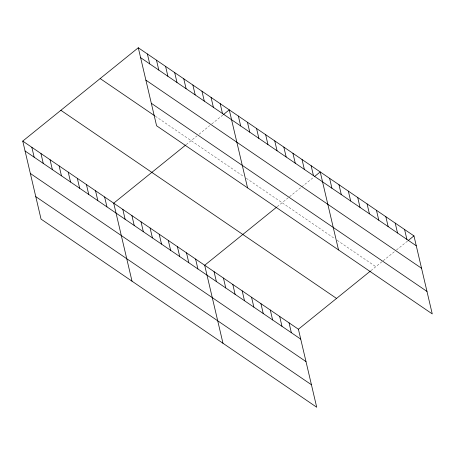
<?xml version="1.0" encoding="UTF-8"?>
<svg xmlns="http://www.w3.org/2000/svg" width="455" height="455" viewBox="0 0 455 455"><rect width="100%" height="100%" fill="white"/><g stroke="black" fill="none" stroke-linecap="round" stroke-linejoin="round"><path stroke-width="0.34" stroke-dasharray="2.27 1.71" d="M186.22 144.61L196.958 135.943M199.074 134.231L209.664 125.671M211.785 123.965L222.905 114.978M277.186 206.695L288.982 197.169M289.511 196.742L300.636 187.756M301.693 186.903L313.876 177.063M370.916 270.662L382.706 261.13M383.241 260.704L394.889 251.291M396.476 250.011L407.6 241.025M155.314 116.201L244.005 176.733M246.28 178.286L334.817 238.71M337.161 240.308L375.824 266.693"/><path stroke-width="0.68" d="M22.75 141.096L298.412 329.227L316.708 407.236L41.047 219.105L22.75 141.096L138.292 47.764L413.953 235.895L432.25 313.904L156.588 125.773L138.292 47.764M185.674 145.054L113.716 203.18L132.013 281.19M223.433 114.552L229.257 109.848L247.554 187.858M276.646 207.139L204.687 265.265L222.984 343.275M314.405 176.637L320.229 171.927L338.526 249.937M298.412 329.227L370.37 271.1M408.129 240.598L413.953 235.895M140.612 57.66L416.274 245.791M145.884 80.137L421.546 268.268M151.316 103.296L426.978 291.427M100.163 78.561L154.745 115.815M60.879 110.298L336.541 298.429M25.07 150.997L300.732 339.123M30.343 173.474L306.005 361.6M35.774 196.628L311.436 384.759M404.58 229.496L406.901 239.393M395.207 223.098L397.528 233M385.834 216.705L388.155 226.601M376.461 210.307L378.787 220.209M367.088 203.908L369.414 213.81M357.715 197.515L360.041 207.412M348.348 191.117L350.668 201.019M338.975 184.719L341.296 194.621M329.602 178.326L331.923 188.222M311.129 165.722L313.455 175.619M302.035 159.512L304.355 169.414M292.94 153.307L295.261 163.203M283.84 147.096L286.161 156.992M274.746 140.885L277.067 150.787M265.646 134.68L267.967 144.576M256.552 128.469L258.872 138.371M247.452 122.264L249.778 132.16M289.039 322.828L291.359 332.73M238.357 116.053L240.678 125.955M279.666 316.435L281.986 326.332M270.293 310.037L272.613 319.939M220.163 103.638L222.484 113.534M260.92 303.639L263.246 313.54M211.069 97.427L213.389 107.329M251.547 297.246L253.873 307.142M201.969 91.222L204.289 101.118M242.174 290.847L244.5 300.749M192.874 85.011L195.195 94.913M232.806 284.455L235.127 294.351M183.774 78.806L186.095 88.702M223.433 278.056L225.754 287.952M174.68 72.595L177.001 82.497M214.06 271.658L216.381 281.56M165.58 66.39L167.906 76.286M156.486 60.179L158.806 70.076M195.587 259.054L197.914 268.95M147.386 53.969L149.712 63.871M186.493 252.843L188.814 262.745M177.399 246.638L179.719 256.535M168.299 240.428L170.619 250.33M159.204 234.223L161.525 244.119M150.105 228.012L152.425 237.914M141.01 221.807L143.331 231.703M131.91 215.596L134.236 225.498M122.816 209.391L125.136 219.287M104.622 196.969L106.942 206.871M95.527 190.764L97.848 200.661M86.427 184.554L88.748 194.456M77.333 178.349L79.653 188.245M68.233 172.138L70.553 182.04M59.139 165.933L61.459 175.829M50.039 159.722L52.365 169.618M40.944 153.511L43.265 163.413M31.844 147.306L34.17 157.202"/></g></svg>
